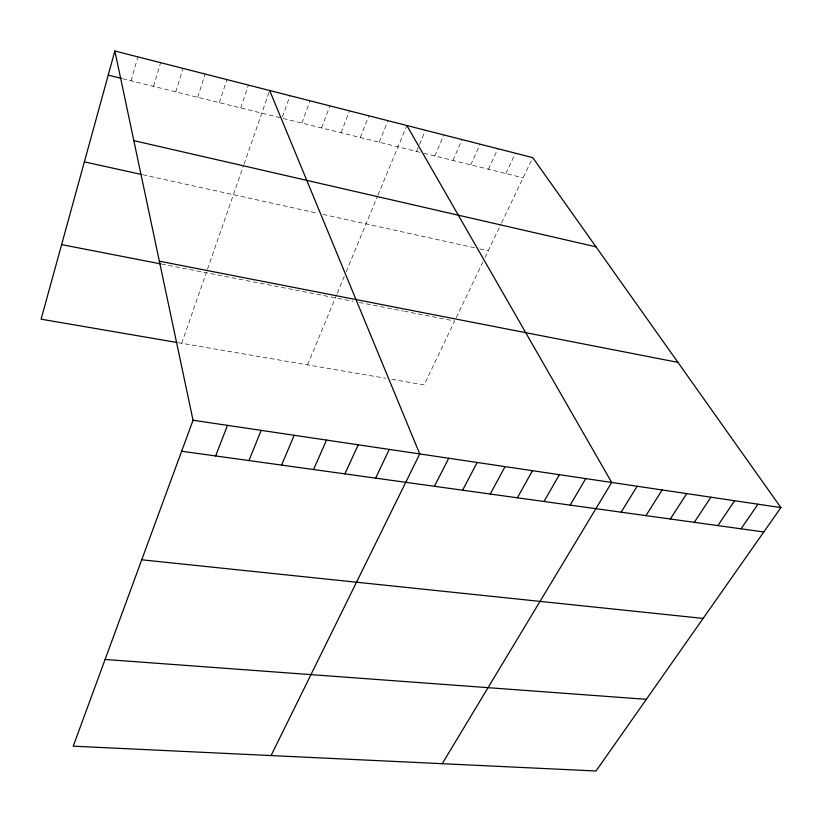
<?xml version="1.0" encoding="UTF-8"?>
<svg xmlns="http://www.w3.org/2000/svg" width="822" height="822" viewBox="0 0 822 822"><rect width="100%" height="100%" fill="white"/><g stroke="black" fill="none" stroke-linecap="round" stroke-linejoin="round"><path stroke-width="0.62" stroke-dasharray="4.11 3.08" d="M131.058 80.803L137.891 56.882M153.58 86.372L160.598 62.678M175.805 91.869L183.008 68.39M197.732 97.294L205.11 74.031M219.361 102.647L226.913 79.6M240.712 107.939L248.439 85.087M181.703 343.298L206.25 272.74M207.493 269.174L243.62 165.366M244.031 164.174L269.667 90.502M282.408 116.96L290.012 95.701M301.921 123.084L310.1 100.818M321.618 127.955L329.941 105.884M341.058 132.763L349.525 110.878M360.272 137.521L368.873 115.82M379.25 142.216L387.974 120.69M307.562 364.886L336.773 294.461M337.246 293.331L344.264 276.398M346.165 271.815L377.545 196.15M378.017 195.03L406.849 125.509M416.518 151.443L419.004 145.556M419.508 144.384L425.498 130.266M434.817 155.964L443.911 134.962M452.891 160.444L462.108 139.606M470.759 164.862L480.089 144.189M488.412 169.229L497.855 148.731M505.869 173.555L515.404 153.211M456.302 317.6L482.863 262.033M485.011 257.533L501.06 223.964M501.595 222.834L532.759 157.629M178.066 342.671L385.847 378.305M391.734 379.312L424.152 384.871L454.669 321.022L404.671 311.312M161.4 264.016L352.987 301.263M359.214 302.475L403.458 311.076M142.709 174.726L318.042 213.319M323.036 214.419L474.993 247.864M479.812 248.922L488.237 250.782M122.642 78.717L281.977 118.142M283.23 118.46L422.611 152.954M423.833 153.252L523.111 177.819"/><path stroke-width="1.23" d="M114.864 51.005L193.036 420.248L73.22 746.181L596.032 770.995L780.9 507.606L532.759 157.629L114.864 51.005L41.1 319.183L176.853 342.466M215.641 455.953L227.458 425.364M248.953 460.577L261.17 430.379M281.576 465.098L294.194 435.28M313.552 469.537L326.54 440.089M344.901 473.883L358.228 444.794M375.623 478.137L389.289 449.418M271.065 755.572L419.744 453.939L269.667 90.502M434.437 486.295L448.72 458.244M462.591 490.2L477.161 462.467M490.231 494.032L505.068 466.619M517.367 497.793L532.461 470.687M544.01 501.492L559.35 474.684M570.17 505.119L585.747 478.61M442.236 763.689L611.681 482.463L406.849 125.509M621.134 512.188L637.142 486.244M645.948 515.63L662.162 489.963M670.331 519.011L686.74 493.621M694.302 522.33L710.896 497.207M717.863 525.597L734.632 500.732M741.023 528.813L757.966 504.205M105.103 659.46L646.339 699.327M141.733 559.792L703.129 618.411M181.641 451.237L763.802 531.968M193.036 420.248L780.9 507.606M61.609 244.617L160.198 263.79M159.365 261.19L677.924 362.368M84.368 161.883L141.507 174.459M133.842 140.644L595.991 246.816M108.227 75.151L121.44 78.419"/></g></svg>
